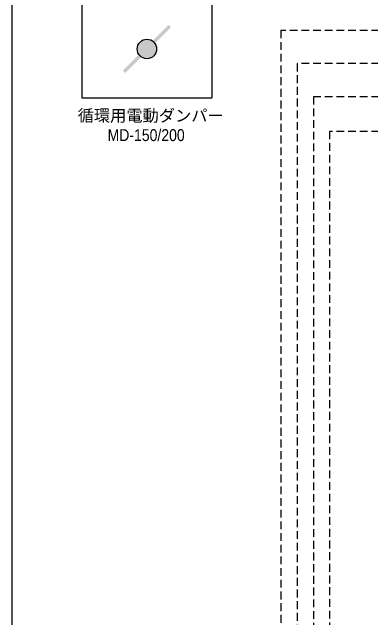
# Model space of a CAD drawing. Units: millimetres, scale not verified. Extents: x -1248 to 1240, y -219 to 343.
# Drawn here: x -408.4 to -297.9, y -57 to 129.5 of the extents above; entities that cross this region are included whole.
import ezdxf
from ezdxf.enums import TextEntityAlignment as Align

# ---------------------------------------------------------------- set-up
doc = ezdxf.new("R2010")
doc.units = ezdxf.units.MM
doc.header["$LTSCALE"] = 2
doc.linetypes.add('DASHED1', pattern=[1.8, 1.2, -0.6])
doc.layers.add('0-0', color=4, linetype='Continuous')
doc.layers.add('F-0', color=2, linetype='Continuous')
doc.styles.add('ＭＳ Ｐゴシック', font='')
doc.styles.get('ＭＳ Ｐゴシック').set_extended_font_data('MS PGothic')

msp = doc.modelspace()

# ---------------------------------------------------------------- hatches: boundary and pattern name
at = {"layer": '0-0'}
msp.add_hatch(color=7, dxfattribs=at).paths.add_polyline_path([(-363.883, 118.161, 1), (-369.883, 118.161, 1)])

# ---------------------------------------------------------------- linework, layer by layer
at = {"layer": '0-0', "color": 7}
msp.add_line((-346.883, 133.161), (-346.883, 103.161), dxfattribs=at)
at = {"layer": '0-0', "color": 7, "linetype": 'DASHED1'}
for p, q in [((-325.588, 123.861), (-325.588, -99.428)), ((-266.49, 123.861), (-325.588, 123.861)), ((-266.49, 113.661), (-320.588, 113.661)), ((-315.588, 103.461), (-315.588, -109.428)), ((-266.49, 103.461), (-315.588, 103.461)), ((-266.49, 92.761), (-310.588, 92.761))]:
    msp.add_line(p, q, dxfattribs=at)
at = {"layer": '0-0', "color": 7}
msp.add_lwpolyline([(-386.883, 133.161), (-386.883, 103.161), (-346.883, 103.161)], dxfattribs=at)
at = {"layer": '0-0', "color": 7, "linetype": 'DASHED1'}
for points in [[(-320.588, 113.661), (-320.588, -104.428), (38.545, -104.428)], [(-310.588, 92.761), (-310.588, -114.428), (48.545, -114.428)]]:
    msp.add_lwpolyline(points, dxfattribs=at)
at = {"layer": '0-0', "color": 7}
msp.add_circle((-366.883, 118.161), 3, dxfattribs=at)
msp.add_solid([(-360.165, 125.586), (-359.458, 124.879), (-374.307, 111.444), (-373.6, 110.736)], dxfattribs=at)
at = {"layer": 'F-0', "color": 5}
msp.add_lwpolyline([(-408.405, -219.18), (-408.405, 342.82), (399.595, 342.82)], dxfattribs=at)

# ---------------------------------------------------------------- texts
at = {"layer": '0-0', "style": 'ＭＳ Ｐゴシック'}
msp.add_text('循環用電動ダンパー', height=3.666, dxfattribs=at).set_placement((-388.214, 94.714), align=Align.BOTTOM_LEFT)
at = {"layer": '0-0', "style": 'ＭＳ Ｐゴシック', "width": 0.9}
msp.add_text('MD-150/200', height=3.666, dxfattribs=at).set_placement((-378.993, 88.694), align=Align.BOTTOM_LEFT)

doc.saveas('drawing.dxf')
